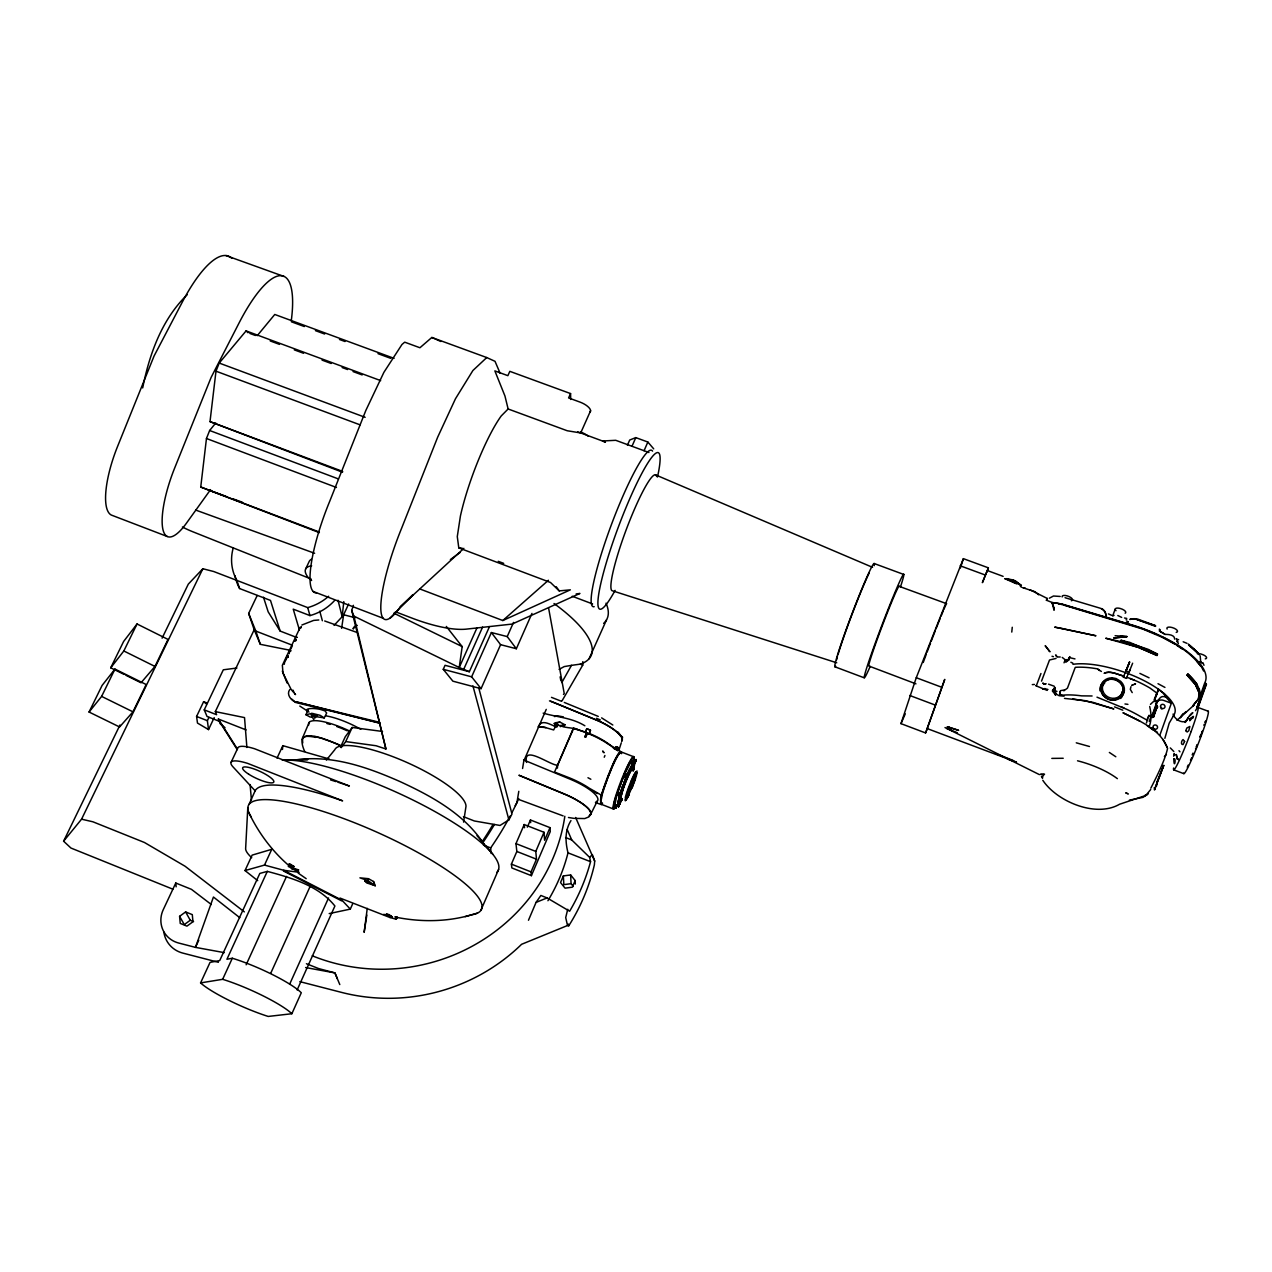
<?xml version="1.0" encoding="UTF-8"?>
<svg xmlns="http://www.w3.org/2000/svg" width="1272" height="1272" viewBox="0 0 1272 1272"><rect width="100%" height="100%" fill="white"/><g stroke="black" fill="none" stroke-linecap="round" stroke-linejoin="round"><path stroke-width="1.5" d="M615.998 807.815L616.872 805.351L615.775 804.938L614.917 807.37L615.998 807.815C619.114 799.102 613.581 813.985 616.872 805.351M618.287 747.872C617.413 750.655 619.194 746.441 616.411 747.157L616.332 748.62M622.199 798.927A20.829 2.194 -68.9 0 1 618.892 800.374A20.829 2.194 -68.9 0 1 626.015 779.02C625.522 775.523 638.115 751.037 633.599 769.306M561.938 701.031L582.751 665.097L582.815 661.599M626.015 779.02L625.665 778.146L620.195 793.156L617.54 805.335L619.543 803.793M627.08 775.888L628.13 773.503M636.016 760.37L634.935 759.559L634.076 761.594L635.141 762.421L634.044 761.992L635.571 761.61C637.828 754.503 632.693 768.272 636.08 760.402L634.935 759.559M342.089 746.06C331.658 742.117 291.526 722.21 304.692 751.434M1173.659 756.188L1174.151 753.485L1174.772 755.012M1203.98 665.304L1203.185 663.332L1200.736 662.171L1200.164 655.796M615.107 803.84L616.618 796.304M247.786 807.752L245.639 848.551A64.252 13.213 24.2 0 0 251.713 857.71M1011.781 632.073L1012.258 627.271M302.513 739.763L302.736 742.991M622.342 799.325L618.351 805.399L618.51 799.627M632.995 783.647L633.933 778.337L632.311 780.499L634.06 778.114L632.995 783.647L628.447 793.569L633.138 779.45M282.464 749.462L282.829 745.662L329.225 758.987M142.687 387.944C149.381 354.061 161.973 319.177 187.302 294.611M625.061 799.102L625.22 800.708L626.11 799.945M1149.713 706.485C1151.192 713.513 1151.669 718.712 1149.634 725.422M334.075 625.395L342.168 616.697L343.79 601.64M1054.202 690.823L1055.553 694.703L1054.027 692.127L1055.347 688.088M1150.842 788.147C1155.787 778.321 1164.755 761.149 1167.569 748.429C1160.78 729.508 1139.648 720.97 1122.969 712.749L1139.807 721.129M319.367 532.65L200.738 487.033L206.462 438.506L209.642 430.508L215.747 422.988M342.518 472.214L210.007 421.62L215.986 371.185L219.213 363.061L246.084 330.895L380.662 380.614M632.947 769.846L632.74 765.172M367.258 908.367L364.142 932.36L366.845 915.077M630.88 784.427L631.023 783.345L629.529 787.352M632.915 770.927C638.592 745.519 610.306 814.986 621.658 799.691C610.878 814.382 637.558 746.648 633.345 769.926M446.297 626.428L462.181 646.605L459.224 667.514L469.352 671.711L489.466 626.635M341.612 628.304L343.631 614.742L348.639 603.977M632.931 767.906L633.09 766.952L630.451 770.212L624.536 783.17L619.893 800.963L621.547 799.134M463.565 822.094L465.981 806.432A71.629 17.776 24.1 0 0 404.289 761.308A71.629 17.776 24.1 0 0 334.822 749.685L326.379 760.052M1197.652 708.011L1204.695 687.85L1203.503 688.883M616.379 795.716L625.411 771.309A26.903 2.846 -68.9 0 1 629.274 763.216L632.216 758.303A26.887 2.862 -68.9 0 1 633.885 757.174L633.981 758.462A28.032 2.989 -68.9 0 0 620.975 781.072A28.032 2.989 -68.9 0 0 614.519 808.308M518.801 791.311L516.909 802.727L515.224 805.605M522.569 768.511L523.826 760.91L546.245 709.379M1130.967 686.689L1130.315 689.376L1132.223 692.62M1177.172 758.875L1176.33 754.566L1177.172 758.875L1178.651 759.607L1177.268 758.351M633.297 761.753L632.311 760.64L631.357 763.136L632.454 763.566C635.825 755.186 630.053 768.701 633.297 761.753L632.184 761.34L631.357 763.136M618.812 799.182L619.607 795.684M629.37 792.218L629.608 790.93L627.971 793.14L629.513 788.052M570.969 820.599C564.704 830.505 565.277 841.953 568.012 852.844A182.786 174.375 -15.4 0 1 547.946 900.719M1154.626 789.149L1154.467 789.992L1163.801 765.299L1154.626 789.149L1154.197 787.75M633.377 769.433L633.297 765.315L625.331 780.674M618.224 804.063L617.604 805.971L618.701 806.416L619.687 803.92L618.574 803.507M1155.739 708.393L1155.994 707.153M618.701 806.416L619.687 803.92M1053.836 690.394L1054.854 687.278L1052.357 691.093L1054.281 688.247L1053.137 691.761L1055.235 694.035L1054.281 688.693L1054.568 693.161M306.695 710.778L307.109 709.347A45.808 10.589 24.1 0 1 319.781 709.283L324.964 710.873L326.65 713.036L324.233 717.901L316.235 716.677L311.56 713.481L305.964 714.737L308.015 709.856L306.647 710.412L307.601 711.525M619.989 803.188L618.351 807.163L619.671 803.379M632.454 763.566L633.424 761.053M1146.406 722.973L1149.029 715.421L1151.637 716.47M589.715 815.861L589.954 814.78M528.468 920.26L536.053 902.404L540.87 895.456L547.071 897.921L569.633 911.229A206.78 197.271 -15.4 0 0 590.558 861.685L589.652 857.392L592.323 854.577L594.692 861.08L594.374 864.865A206.668 197.399 -15.6 0 1 568.52 926.191L568.409 924.124L567.519 925.523L521.584 944.301A183.438 175.154 -15.5 0 1 341.437 992.367L299.826 981.634M1164.866 738.332L1169.191 723.18L1174.342 714.276L1173.341 716.184M625.283 797.798C625.586 794.618 636.875 763.582 636.827 773.853A16.186 1.67 -68.9 0 1 634.108 782.773L626.778 798.895M282.368 665.399L282.988 673.127L291.129 689.424M567.741 909.273L565.706 917.589L567.519 925.523M632.184 787.972L636.97 770.896M1157.441 707.645L1157.345 706.214L1153.593 717.106L1154.07 715.118M624.616 774.107L624.743 773.217L623.566 776.763M619.162 798.037L619.543 796.463M1200.084 736.981L1200.625 735.137M618.24 801.408L620.195 794.3M1195.521 748.826L1196.03 748.381M1197.334 744.692L1196.459 747.332M618.828 798.132L619.591 795.223M617.731 792.583L617.89 791.645L615.553 797.783A26.887 2.862 -68.9 0 0 613.74 804.89L613.724 808.785A26.887 2.862 -68.9 0 0 615.473 807.45M614.853 804.588C615.537 801.424 612.293 809.548 613.883 807.084M557.406 768.129L557.645 765.188L572.654 730.573L572.066 731.782M633.44 770.864L634.633 762.548L632.82 764.377A22.451 2.369 -68.9 0 0 628.145 773.44M1152.686 716.375L1152.432 717.583L1155.31 711.239M624.155 783.695L626.222 778.48M1154.245 700.475L1154.849 699.377C1158.522 705.737 1158.331 693.272 1166.17 697.342L1171.353 703.241L1159.826 735.232M626.444 775.904L625.586 774.537L626.444 775.904C626.651 778.607 623.01 775.936 625.935 777.097M625.681 777.351L626.714 774.95M631.31 781.247L635.921 772.009M986.993 571.621L987.295 570.524L1003.131 576.359M290.016 865.389L288.474 866.439L289.364 865.326L294.23 866.63L290.652 864.404L289.173 864.022L288.474 866.439L298.046 871.845M1055.935 693.876L1055.474 695.116L1055.935 693.876L1059.099 695.705L1064.076 696.182M633.122 782.105L630.896 788.099L631.628 787.257M1029.811 589.683L1047.206 598.428L1046.57 600.257L1052.039 602.467L1062.231 604.105L1131.396 624.775A79.166 29.431 19.1 0 1 1204.695 683L1199.655 697.438L1192.659 706.151L1193.804 705.324M284.467 663.078L284.26 664.302M927.574 728.109L925.571 732.942L900.989 723.641L916.269 677.722L963.381 558.662L988.376 567.837L987.12 571.462M620.211 793.553L622.374 787.034M617.874 795.27L618.335 794.221L619.448 794.65L618.955 795.716L617.731 795.191L619.687 793.442L618.574 793.028L619.687 793.442M960.408 567.964L963.381 558.662M289.078 653.601L289.46 652.425L289.126 653.442M620.259 792.981L621.054 790.516M618.844 750.337L621.277 742.864M616.284 805.605L616.586 804.683M623.312 785.953L622.087 789.403M555.689 725.167L554.29 723.275M1154.245 699.632L1155.278 696.674M1203.884 725.294L1204.202 724.356M1205.268 722.655L1205.665 721.033L1205.061 722.194M341.166 747.65L345.73 741.576L376.051 745.742L385.925 748.985L351.708 610.449L353.409 605.329M367.799 880.574L368.435 878.682L373.555 881.528L375.288 885.725L364.682 880.876L366.702 882.911L375.288 885.725L367.799 880.574L359.928 877.839L368.435 878.682M617.445 793.442L622.565 779.338A23.23 2.465 -68.9 0 1 623.932 776.015M632.74 761.435L633.981 758.462M925.571 732.942L944.746 679.391L927.224 728.586L1016.535 762.167L1007.424 759.082M618.955 795.716L619.21 794.507M1155.199 698.36L1154.849 699.377L1158.601 689.36L1164.786 694.353L1166.17 697.342L1163.785 693.335M307.904 710.301L306.854 710.046M288.871 653.538L289.46 651.836M1193.088 717.901L1193.279 716.375L1189.877 719.014L1189.781 720.747L1193.534 716.645L1189.877 719.014M622.93 787.034L618.685 803.173L621.579 800.04M629.099 786.875L625.776 800.517L629.115 795.048M635.157 762.023L636.016 759.956M1197.127 707.025L1205.792 683.287L1206.428 684.209L1198.144 707.391L1197.127 707.025L1204.759 685.672M614.917 807.37L615.775 805.319L616.872 805.733M1149.236 721.367L1150.858 716.867M1152.003 716.756L1157.822 700.713M1191.133 731.527L1193.502 724.865A33.501 2.417 -68.7 0 0 1195.505 710.714M1155.803 696.722L1157.17 693.32L1149.967 688.041A61.597 22.037 19.3 0 0 1136.453 681.061L1126.944 677.245L1126.467 678.342L1123.383 677.197L1125.195 672.459M1126.467 678.342L1128.948 671.775M353.234 628.607L356.494 625.601M1154.563 713.703L1157.091 705.674L1156.598 706.373M1075.206 667.45L1067.462 688.136L1063.805 690.839M1200.053 700.331L1197.302 706.739M1188.143 765.108L1187.301 767.255M1041.529 681.124L1049.511 660.009L1056.03 658.435M1114.081 615.33L1112.618 616.03L1115.21 609.113M1036.362 685.64L1040.957 673.508M1064.028 662.823L1065.189 659.77L1069.291 659.596L1064.966 661.313M585.422 732.402L586.774 728.792L588.92 729.54L590.478 730.287L589.159 733.833L585.422 732.402L586.774 728.792L590.478 730.287L589.159 733.833M1069.291 658.101L1069.911 656.606L1068.575 658.562M617.604 805.971L618.446 804.19L619.543 804.604M988.376 567.837L982.382 582.655L987.295 570.524M1129.552 662.06L1125.99 670.932L1129.552 662.06L1125.99 670.932L1129.075 672.077L1132.637 663.205M604.248 757.238L604.931 755.504M625.729 780.483L623.566 786.096L626.858 777.764M624.011 782.646L625.872 777.78M624.981 780.976L626.031 778.385M1155.946 694.925L1158.601 689.36M1146.724 720.35L1147.392 718.712M1126.944 668.738L1125.99 670.932M1130.077 669.788L1129.107 672.029M1155.787 710.523L1156.407 709.061M1196.237 746.775L1197.063 744.931M575.167 880.574L572.368 887.188L565.054 888.158L560.539 882.529L563.353 875.931L570.651 874.945L575.167 880.574L575.31 884.04M625.649 778.846L627.684 773.933M1192.198 754.884L1192.945 753.135M302.593 737.84L309.144 722.448M316.235 716.677L312.912 713.544L320.21 715.341L324.233 717.901M627.446 775.872L628.638 773.058M531.394 875.661L531.044 871.877L536.482 859.188L535.782 851.413L544.003 832.286L524.223 824.542L515.971 843.622L516.845 851.477L511.392 864.133L511.853 867.949L531.394 875.661L550.267 831.602L549.997 827.643L530.44 819.979L527.339 827.166M586.599 732.958L584.913 736.885L586.599 732.958L573.561 727.934L554.544 772.056L568.012 777.287A32.849 8.825 23.2 0 1 589.175 788.147L601.449 795.191L601.481 798.975M587.346 733.244L585.661 737.172L587.346 733.244A32.675 9.302 23.2 0 1 608.016 744.009L620.164 751.084A29.622 3.291 -68.9 0 0 601.449 795.191M549.997 827.643L544.607 840.236L544.003 832.286M616.03 748.397L616.395 747.507M1046.331 600.4L1047.206 598.428M1123.383 677.197L1123.86 676.1C1117.643 674.589 1110.377 670.296 1104.128 673.301C1110.377 670.312 1117.659 674.717 1123.86 676.1M480.911 910.227L498.608 869.492M945.001 727.552L1039.431 774.632M644.061 450.733L647.846 442.036L635.793 437.616L629.704 440.033L627.414 445.216M1152.162 715.421L1155.707 705.34M631.993 446.297L635.793 437.616M900.989 723.641L905.282 713.831M500.596 644.681L481.07 688.677L471.626 676.831L491.374 632.534L500.596 644.681L516.353 648.736L531.966 613.406M516.353 648.736L507.226 636.588L513.522 622.405M590.59 410.745L580.7 432.941L567.217 430.747L508.132 408.98L504.952 396.005L494.872 370.899L507.862 375.669L509.834 371.345L570.556 393.573L570.731 399.472M329.194 913.598L350.309 909.114L352.646 903.883M476.968 627.875L459.224 667.514L353.886 616.125L351.708 610.449M463.962 668.754L482.581 627.112M249.201 804.015L255.131 790.802L233.062 766.937A29.924 6.853 24.7 0 1 247.754 763.423L342.613 800.851A127.375 28.572 24 0 0 255.131 790.802M297.139 989.966L334.902 906.014C318.795 885.789 291.479 877.839 267.311 871.384L259.822 873.435L219.706 960.583L210.055 962.363L200.579 982.906A50.355 7.982 24.1 0 0 268.217 1016.439L291.86 1013.736L301.289 992.764A50.498 8.443 24.1 0 0 232.315 958.245L226.941 959.247L267.311 871.384M481.07 688.677L452.88 681.172L443.26 669.326L445.057 665.304L469.352 671.711M350.309 909.114L341.945 900.194L283.736 870.287L264.497 865.087L245.019 870.557L257.707 880.653M570.556 393.573L568.6 397.929L580.032 402.111A11.289 4.388 24.3 0 1 589.826 412.271M589.063 658.785L606.505 619.893M289.603 984.321L328.542 897.968M270.713 973.303L310.034 886.616M340.483 747.221L345.253 736.774L352.185 727.457L382.522 731.464M345.73 741.576L352.185 727.457M246.148 964.78L286.534 876.408M264.497 865.087L271.747 849.314L252.142 855.118L245.019 870.557M200.579 982.906L222.648 979.313L232.315 958.245M198.766 940.231L195.459 947.37L178.7 943.045A25.742 24.391 -30.3 0 1 163.245 909.703L175.775 883.022L191.436 889.335L211.343 904.535M305.964 714.737L310.225 717.09L316.553 715.993M294.627 640.929L295.629 639.291L294.802 640.993M277.026 758.144L282.829 745.662M1174.692 639.18C1174.883 634.776 1168.268 634.251 1164.898 634.426M1205.284 686.483L1206.428 684.209M231.122 762.262L237.959 747.729A29.876 7.012 24.7 0 1 254.623 748.763L349.355 786.032A127.168 29.192 24.1 0 0 337.923 782.216M282.495 665.018L300.224 627.239M305.678 568.934L309.271 561.302A43.757 13.197 25 0 1 311.401 559.283M285.675 659.802L284.849 662.14M339.99 898.048L390.011 917.541L390.711 916.094M236.91 668.023L223.315 669.803L204.251 709.856L216.59 714.705L215.334 711.62L254.193 629.735L248.66 613.438L257.183 595.519M207.209 703.098L203.615 701.683L196.588 716.454L197.478 723.068L208.529 729.587L214.205 717.615M291.034 648.529L292.178 646.081M1201.658 732.561L1202.39 731.162L1200.132 737.124M208.529 729.587L207.384 720.699L208.958 717.408M287.567 655.811C283.481 666.464 288.267 651.677 287.87 657.052M555.101 726.328L556.405 725.279M132.972 711.827L146.185 684.527L114.973 669.088L102.094 685.433L89.072 712.034L119.568 726.98L132.972 711.827L101.617 696.404L89.072 712.034M125.896 675.289L141.017 682.778L154.961 666.433L168.031 639.418L137.042 623.98L123.607 641.486L110.728 667.8L124.211 674.462M172.849 889.176L70.946 848.042L63.6 841.205L81.567 819.184L202.852 568.743L213.728 571.525L307.713 607.619A49.592 45.776 -14.1 0 0 328.637 596.25M63.6 841.205L119.981 725.008M162.101 638.162L188.304 584.134L202.852 568.743M101.617 696.404L114.973 669.088M110.728 667.8L123.829 650.978L137.042 623.98M289.809 689.567C286.343 693.765 290.366 699.505 294.341 701.524L379.628 722.321M1147.98 717.376L1149.029 715.421M590.478 814.732L597.411 800.899M1156.932 707.868L1157.6 706.962M1162.56 767.429L1163.18 766.205M1192.818 705.88L1193.645 705.467L1176.966 720.365M635.141 762.421L635.571 761.61M629.306 770.593L630.753 768.002M561.795 682.587L571.494 665.351L580.27 664.143L582.751 665.097M620.227 802.68L620.959 801.408M630.34 762.898L631.532 759.543M1190.608 715.118C1196.729 709.124 1188.35 715.754 1189.733 715.898M1150.683 789.515L1145.897 795.429L1119.583 804.238C1095.955 818.023 1056.984 801.583 1042.786 780.277M620.148 800.724L620.927 799.452M1180.48 717.774L1182.61 714.594M1189.241 716.057L1185.154 722.48L1188.287 717.631C1186.553 725.294 1175.392 721.288 1173.054 714.069M1150.46 704.354L1153.179 701.778L1157.456 700.427M630.514 762.787L625.299 772.867A23.23 2.465 -68.9 0 0 624.632 774.41M1191.101 758.812L1191.864 757.667M620.116 800.342L620.768 799.325M1147.742 794.253L1148.409 793.267M396.212 919.227L397.468 917.43L395.322 916.81L396.212 919.227L390.011 917.541M1193.39 704.942L1197.095 700.554M210.564 489.625L186.491 523.11A61.549 17.649 -69.5 0 1 162.848 529.136A61.549 17.649 -69.5 0 1 174.646 468.08L211.168 377.323L238.929 323.231A102.173 28.541 -70.2 0 1 291.288 320.671M631.389 766.603L632.407 765.378M1049.336 598.206L1053.486 596.012L1060.196 596.457M538.485 726.312C542.206 718.314 551.332 725.565 556.866 726.932M463.421 816.672L474.329 820.965L500.023 825.448L508.895 819.868L511.98 814.064L478.876 688.343M257.23 335.681L274.768 314.47L394.066 358.354M1183.167 713.878L1180.957 716.39M1164.389 756.617L1166.424 754.328M625.586 774.537L626.46 775.205M500.135 373.3L495.015 361.312L486.747 357.559L472.898 370.518L455.471 398.756L437.679 437.171L401.698 528.039A80.088 16.441 -69.4 0 0 380.805 606.474A80.088 16.441 -69.4 0 0 400.298 606.887L463.883 548.343M620.259 800.788L621.197 799.802M563.464 694.433L564.243 693.622L548.598 608.032M619.496 801.599L618.367 801.837M390.075 618.081L413.002 594.66L400.298 606.887M508.132 408.98L501.216 415.96A76.113 14.374 -69.7 0 0 460.416 516.035L457.284 536.593L458.795 547.882L550.522 582.497L559.219 590.892L570.349 589.842L502.806 620.529L419.983 589.015M560.316 726.662L565.038 724.817L559.934 722.13L555.832 722.671M601.958 803.093C596.981 801.519 606.919 782.169 607.825 777.065C611.784 769.496 614.281 756.554 621.086 752.515M502.806 620.529L548.439 580.255M1065.793 662.299L1068.512 660.184M486.747 357.559L431.828 337.462L419.935 347.749L404.703 342.168L401.968 344.489L383.89 372.346L365.827 410.474L329.861 500.93A79.77 18.46 -69.4 0 0 316.521 592.943M1163.578 765.569L1156.773 782.455L1156.582 786.001M554.894 723.545L558.949 725.31L557.804 725.374M1183.04 714.149L1185.997 711.748M1044.073 689.265L1045.012 688.55L1042.595 689.074M450.383 559.553L460.098 552.461M179.591 916.333L185.617 911.929L192.295 914.632L192.962 921.739L186.936 926.143L180.242 923.424L179.591 916.333L184.297 924.601L190.259 920.26L193.567 921.596M290.652 864.404L289.364 865.326L289.173 864.022M559.934 722.13L554.195 723.577M588.968 816.847L584.738 818.564L574.531 818.373M301.846 625.029L313.691 620.402L318.811 619.973M1132.891 684.686L1131.762 685.417L1135.562 683.827L1134.401 684.177M632.438 767.175L633.265 766.682M614.344 749.001L617.651 749.717L617.731 750.846M559.076 669.374L564.212 666.592L571.494 665.351M1043.851 774.537L1040.401 774.346L1044.535 774.171A40.291 13.102 19.8 0 0 1042.531 778.273L1041.45 776.317M563.941 725.883L562.526 726.36M536.053 902.404L547.071 897.921M1044.948 684.288L1042.722 683.08L1043.978 684.161L1046.188 683.78M1066.922 660.025L1068.082 659.627M1190.815 759.877L1190.465 760.147M559.314 725.66L565.038 724.817M1053.47 692.445L1056.937 691.348L1054.536 691.666M543.16 713.131C557.152 717.265 571.557 717.583 584.866 725.771M1144.911 795.334L1147.439 794.396L1142.924 797.369L1129.377 800.136M357.225 625.379L356.128 625.729A36.681 10.589 22.8 0 0 353.203 628.925M554.465 716.565L557.867 715.866L563.385 716.883M395.401 917.128C420.539 922.184 446.965 922.073 471.658 914.775A127.598 27.936 24 0 0 375.272 831.443A127.598 27.936 24 0 0 251.252 816.974M465.155 916.683L477.445 913.089M1092.091 695.975L1081.613 695.864A61.803 21.513 19.5 0 0 1062.041 695.259L1059.703 694.035L1060.005 691.3L1060.021 694.687L1062.041 695.259M1034.438 684.447L1032.292 684.622M1060.562 690.664L1064.187 689.996M293.896 868.824L292.051 869.142L290.7 866.645M573.29 886.457L571.064 883.674L563.846 884.644L563.353 875.931M576.137 593.929L579.937 593.452L512.091 624.075L466.601 629.099A79.786 24.518 24.7 0 1 411.794 618.033L395.401 611.753M1006.343 578.633L1013.466 580.032L1021.4 585.518L1015.326 580.795L1004.959 578.744L1016.948 583.975M615.394 749.272L617.556 750.305M1057.668 656.972L1060.212 656.988M1064.489 698.392L1085.127 700.649L1113.859 708.933L1093.014 702.367L1072.646 698.9M1069.514 657.64L1074.983 658.912M285.866 760.004L307.776 759.559L296.885 759.75C332.787 754.948 367.719 767.334 400.06 781.596C431.765 796.256 463.978 813.746 483.726 843.734M1051.817 758.398L1063.217 758.271M1176.823 641.629L1177.713 641.629M1025.248 588.141L1022.799 587.696L1034.963 591.703L1038.683 594.819M311.56 713.481L312.912 713.544M1115.099 635.714L1127.024 636.604L1113.89 637.988L1127.024 636.604L1120.378 636.064M573.736 818.341L568.457 817.499M458.795 547.882L462.181 548.2M562.908 726.757L568.234 727.679A31.784 9.063 23.2 0 1 573.195 728.443L585.422 731.988M1048.557 684.177L1054.218 686.212M1124.973 703.973L1127.93 704.354M283.736 870.287L299.19 872.322M1153.163 729.365L1157.488 732.354M296.424 637.145L297.25 637.272M254.193 629.735L260.315 644.316L290.096 650.278M224.254 952.633L195.459 947.37L213.442 897.03L239.788 917.7M305.614 967.547L334.918 972.905L337.366 978.772M1124.496 618.001L1126.769 618.415M617.333 748.047L618.272 748.238M215.334 711.62L244.526 717.599L246.895 747.475M314.693 736.552L323.263 738.762M1004.975 578.712L1006.486 579.03M1152.845 729.269L1154.579 729.397L1153.418 728.936M81.567 819.184L92.904 821.792L144.452 842.493L185.06 866.232L244.351 911.881M595.439 802.568L601.529 804.635A29.622 3.291 -68.9 0 0 602.562 803.252M573.195 728.443L577.409 729.444M1045.791 688.947L1047.953 689.472M378.213 722.607L295.454 702.414L291.972 699.218M383.747 914.345L388.962 915.649M491.374 632.534L507.226 636.588M295.82 701.667L380.01 723.307M343.631 614.742L355.095 617.715M218.387 962.284L182.802 953.094A27.65 26.219 -30.6 0 1 163.865 932.074M443.26 669.326L471.626 676.831M295.772 638.973L295.772 639.8M545.958 727.6L538.088 726.869L543.176 726.916L553.654 729.937L556.723 724.229M290.652 649.801L290.747 651.041M324.694 620.99L356.907 632.407M1076.271 742.816L1089.468 746.505M395.322 916.81L397.468 917.43M1052.039 656.273L1053.391 656.67M1065.062 597.697L1100.264 608.223M1064.108 605.218L1142.081 628.861M836.738 662.792L612.611 590.844A61.867 8.284 -69.5 0 1 627.732 525.702A61.867 8.284 -69.5 0 1 656.638 476.491M1155.548 626.396L1137.311 619.655M1117.802 615.505L1121.681 617.413M1013.037 760.37L995.133 753.453M1149.061 677.801L1139.903 673.397M1176.918 639.164L1178.651 639.768M225.971 255.561L283.942 276.437M209.562 490.388L225.971 496.318M233.269 498.958L242.395 502.249M195.872 510.136L314.629 553.288M946.686 603.707L899.352 586.408A42.866 1.749 -69.2 0 0 883.992 621.277A42.866 1.749 -69.2 0 0 868.681 665.956L915.951 683.859M960.201 565.786L985.339 575.039M648.943 452.514L615.728 440.303L602.578 440.987L605.456 442.084M291.368 321.784L304.31 326.538M315.408 330.625L324.662 334.027M339.465 339.481L345.014 341.516M378.007 353.664L390.79 358.37M577.679 431.828L605.043 441.956M1197.89 707.439L1208.177 711.207M1126.07 619.766L1126.944 620.084M874.357 563.591L903.836 574.483M249.853 333.439L255.418 335.49M270.221 340.96L279.49 344.378M294.293 349.864L303.547 353.282M322.07 360.119L331.181 363.49M342.12 367.529L347.574 369.548M353.044 371.567L362.154 374.938M1171.353 703.241L1163.769 700.427A6.551 5.978 22.9 0 0 1157.107 701.556M219.213 363.061L365.144 417.327M215.986 371.185L360.024 424.832M1173.754 769.878L1183.819 773.662M916.269 677.722L941.693 687.246M210.007 421.62L342.693 471.435M209.642 430.508L338.209 478.86M834.829 666.767L864.229 677.817M909.703 695.466L935.031 704.99M206.462 438.506L336.46 487.462M615.33 805.764L616.443 806.178M1134.544 680.282L1130.013 678.485M498.258 561.318L503.696 563.369M572.241 596.25L592.593 603.946M200.738 487.033L319.272 532.014M519.421 799.738L563.162 815.909M634.49 760.37L635.603 760.783M631.977 761.181L633.09 761.61M1186.999 643.346L1183.183 641.788M1143.608 629.402L1162.29 637.336L1174.962 644.204M313.214 591.48L383.19 618.287M167.284 536.498L111.427 515.096A61.358 18.873 -69.5 0 1 117.565 446.456L154.071 356.017L182.198 302.291A101.84 30.544 -70.3 0 1 231.727 258.28M235.066 575.818A49.195 45.395 -14.6 0 0 239.613 588.554L270.491 600.416L280.158 631.071L296.742 637.479M334.568 600.511A49.226 45.474 -14.1 0 1 309.971 615.6L293.244 609.161L299.445 630.101M557.645 765.188C550.712 765.776 522.426 743.977 526.576 762.437M551.492 697.358L561.286 701.206M621.07 751.879L633.679 756.745M248.66 613.438L255.831 631.087L292.417 645.238M1147.376 720.318L1139.76 716.088A61.803 21.513 19.5 0 0 1126.197 709.092L1096.989 697.167M631.691 762.58L632.804 763.025M617.969 805.415L619.051 805.844M600.941 804.158L613.343 808.976M565.563 837.533L571.732 839.949L589.652 857.392M550.712 701.206L595.853 719.729A31.069 9.015 23.2 0 1 621.658 741.512M617.763 805.303L618.844 805.733M568.012 852.844L590.542 861.685M225.017 727.679L220.406 724.007L218.371 719.03L246.084 729.921M196.588 716.454L207.384 720.699M515.971 843.622L535.782 851.413M516.845 851.477L536.482 859.188M483.455 845.101L490.658 847.931L491.119 853.433M631.5 762.437L632.597 762.866M511.392 864.133L531.044 871.877M306.425 963.731L318.668 968.58L334.918 972.889L339.799 984.576M624.838 775.968L625.951 776.413M615.33 806.528L616.427 806.973M1114.511 706.882L1122.794 710.189M311.099 578.999L192.422 531.601A34.296 10.112 26.1 0 1 182.405 527.021M1101.393 671.473L1097.1 668.786L1091.964 668.007A61.597 22.037 19.3 0 0 1075.794 667.291M617.731 795.191L618.812 795.636M957.291 732.767L946.781 728.379L952.251 730.732M1111.728 615.362L1108.437 613.915M564.291 702.43L598.253 716.406M614.901 806.989L615.998 807.434M1035.662 685.656L1047.174 690.41M655.525 474.853L872.544 567.328M1200.498 662.06L1203.185 663.332M1008.537 579.714L1015.931 583.355M596.504 718.283L600.32 719.952M1070.865 662.267L1072.805 663.125M523.571 759.941L570.301 779.259A32.118 8.618 23.2 0 1 595.916 801.98M1199.544 661.631L1200.736 662.171M431.828 337.462L434.881 338.813M436.391 339.497L440.907 341.5M1121.188 706.707L1124.003 707.995M617.572 748.604C622.723 749.653 613.835 744.597 615.855 747.713M1162.067 636.922C1176.6 644.188 1191.228 652.918 1200.8 666.353M1170.304 747.92L1173.802 751.482M1127.469 793.553L1125.72 792.822L1128.375 794.03M393.811 613.168L462.181 646.605M123.829 650.978L154.961 666.433M601.624 717.869L612.834 725.024M556.643 726.058L554.115 725.517L555.26 726.725M597.268 793.537L593.229 791.136M616.03 749.462L613.565 748.095M283.418 870.986L341.643 900.878M557.549 724.325L556.182 724.372M587.966 777.733L590.86 779.259M1157.997 683.684L1164.945 687.421M1164.882 634.219L1159.253 630.864M1164.119 633.79L1159.619 631.119M1062.231 657.417L1065.189 659.77M555.991 726.137L556.945 726.678M1147.137 725.644L1153.513 730.255M1176.552 645.206L1182.515 649.165M1151.414 727.775L1152.464 728.458M309.001 712.05L299.795 706.055M1109.359 752.452L1115.814 756.76M311.258 714.196L314.884 716.613M298.061 872.99L306.186 878.682M1160.239 630.737L1159.38 629.099L1160.446 631.373M203.615 701.683L206.541 704.052M1199.353 654.826L1188.62 645.031M311.608 580.509L307.951 577.218A43.789 13.086 25 0 1 311.656 565.802M1197.143 684.288L1187.651 673.794C1194.201 679.407 1201.563 688.216 1199.655 697.438L1199.385 689.042M288.839 865.548C271.795 850.777 258.137 832.397 248.549 811.997M246.084 330.895L248.008 332.755M1098.197 669.231L1099.374 670.503M1178.985 750.718L1179.955 751.8M1196.809 661.329L1200.879 665.972M647.846 442.036L653.713 448.857M477.016 835.656L492.709 854.084M291.733 690.187L295.549 694.607L294.738 693.59M618.001 732.036L621.785 736.806M556.23 586.742L559.219 590.892M1162.926 739.35L1167.314 747.65M218.371 719.03L237.419 749.097M237.244 749.637L219.309 721.303L207.05 716.486L204.251 709.856M280.158 631.071L268.169 611.832L263.463 597.172M1176.282 638.639L1178.381 643.727M312.356 716.883L311.354 715.103L314.009 720.206M185.617 911.929L190.259 920.26M1201.261 666.464L1203.63 671.028M292.942 690.076L293.848 692.016M575.628 817.483L594.692 861.08M567.169 829.455L571.732 839.949M287.09 683L282.32 671.075M255.831 631.087L260.315 644.316M239.613 588.554L236.846 580.382A49.576 45.681 -14.5 0 1 233.189 548.153M307.713 607.619L309.971 615.6M319.749 611.164L322.357 620.72M472.945 685.91L508.895 819.868M338.018 600.257L342.168 616.697M295.804 640.818L295.422 639.228L295.692 640.452M353.886 616.125L385.925 748.985M290.302 650.056L290.509 650.994M373.555 881.528L374.095 884.199M560.141 676.847L560.857 680.743M622.326 736.583L622.565 737.967M524.223 824.542L524.541 827.738M175.775 883.022L176.14 886.838M530.44 819.979L530.678 822.65M250.091 784.57L251.443 800.199M570.651 874.945L571.064 883.674M1077.527 760.799A44.472 14.644 19.7 0 1 1117.372 778.655M836.658 659.723A51.15 2.639 -69.2 0 1 837.437 656.622M837.978 654.714A51.15 2.639 -69.2 0 1 869.158 573.052M615.107 590.383A83.523 11.337 -69.5 0 1 600.941 582.894A83.523 11.337 -69.5 0 1 641.947 473.184A83.523 11.337 -69.5 0 1 657.497 477.016M594.183 606.68A83.491 11.543 -69.5 0 1 611.8 523.571A83.491 11.543 -69.5 0 1 652.552 451.147M835.672 666.21A55.332 2.862 -69.2 0 1 852.94 611.355A55.332 2.862 -69.2 0 1 874.182 565.69M870.191 666.401A55.427 2.258 -69.2 0 1 868.967 660.963A55.427 2.258 -69.2 0 1 896.013 589.922A55.427 2.258 -69.2 0 1 900.481 586.885M923.234 662.473A42.994 0.986 -69.1 0 1 926.398 653.967M927.065 652.202A42.994 0.986 -69.1 0 1 930.516 643.076M931.215 641.263A42.994 0.986 -69.1 0 1 935.365 630.53M936.033 628.829A42.994 0.986 -69.1 0 1 940.374 617.906M941.137 616.014A42.994 0.986 -69.1 0 1 943.204 611.005M943.792 609.606A42.994 0.986 -69.1 0 1 945.971 604.725M1155.58 633.933A78.037 29.018 19.1 0 0 1131.444 625.061L1062.311 604.407A17.156 6.519 19.7 0 0 1051.737 602.896M1008.092 579.905A11.718 3.752 20.2 0 1 1012.973 581.304M1015.962 582.56A11.718 3.752 20.2 0 1 1020.669 585.438M1072.932 664.302A61.581 22.101 19.3 0 1 1142.765 679.995A61.581 22.101 19.3 0 1 1174.056 714.753M1205.268 658.896A5.549 2.099 18.5 0 0 1203.455 654.905L1201.277 654.11A5.549 2.099 18.5 0 0 1197.35 653.728M1176.218 632.407A5.597 2.147 18.7 0 0 1174.31 628.32L1172.116 627.525A5.597 2.147 18.7 0 0 1167.139 629.083M1125.164 613.231A5.565 2.147 19.2 0 0 1122.508 609.304L1120.33 608.509A5.565 2.147 19.2 0 0 1115.83 608.398A5.565 2.147 19.2 0 0 1116.005 610.687M1071.374 600.766A5.501 2.115 19.7 0 0 1069.227 596.648L1067.081 595.853A5.501 2.115 19.7 0 0 1062.168 596.95M1051.801 603.167A16.949 6.439 19.7 0 1 1054.933 603.214M1058.479 603.723A16.949 6.439 19.7 0 1 1062.231 604.661M1020.383 586.408A15.948 5.311 20.2 0 1 1021.67 587.282M1120.553 698.471A12.036 11.035 21.3 0 0 1122.031 696.674L1123.621 692.365A12.036 11.035 21.3 0 0 1111.935 679.28A12.036 11.035 21.3 0 0 1099.93 690.791M1122.031 691.793A10.399 9.524 21.3 0 1 1107.34 698.869A10.399 9.524 21.3 0 1 1104.7 683.064M1161.113 708.599A2.274 2.083 23 0 1 1161.861 709.045M1152.782 729.031A2.29 2.099 23.5 0 1 1154.419 729.651M1155.596 703.829A6.551 5.978 22.9 0 1 1156.216 702.589M564.832 816.274A181.037 172.292 -15.1 0 1 312.276 955.797M282.209 760.068A127.009 29.638 24.1 0 1 424.18 805.748A127.009 29.638 24.1 0 1 496.732 872.465M330.545 779.927A127.168 29.192 24.1 0 1 336.062 781.628M606.013 603.167A123.257 40.227 24.2 0 1 603.628 623.391M492.995 824.463A326.204 303.308 -19.9 0 1 482.756 840.76M494.458 824.447A326.872 303.913 -19.8 0 1 482.772 842.764M554.02 603.516A123.813 38.717 24.2 0 1 580.27 664.143M518.801 798.53A326.968 304.294 -19.6 0 1 511.98 812.554M510.167 816.004A326.968 304.294 -19.6 0 1 490.658 847.931M222.648 979.313A50.61 8.077 24.1 0 1 291.86 1013.736M580.7 432.019A11.019 4.182 24.1 0 1 587.966 436.026M1207.669 711.446A33.517 2.544 -68.7 0 1 1198.319 743.532A33.517 2.544 -68.7 0 1 1183.644 773.09M1191.164 731.448A33.501 2.417 -68.7 0 1 1178.556 761.96A33.501 2.417 -68.7 0 1 1173.611 768.018M302.211 739.636A37.19 8.777 24.8 0 1 315.726 737.394M308.746 724.961A37.747 9.54 24.5 0 1 348.782 730.637M323.549 739.064A37.238 8.236 24.1 0 1 339.481 745.122M314.788 718.298A34.423 8.777 24.5 0 1 317.396 715.786M325.759 715.834A34.423 8.777 24.5 0 1 360.755 729.269M326.936 723.545A34.662 8.761 24.5 0 1 330.068 724.372M336.762 726.519A34.662 8.761 24.5 0 1 347.304 730.828M589.031 815.75A31.18 8.204 23.2 0 0 564.084 793.871L518.928 775.236L564.068 793.951A30.894 8.125 23.2 0 1 589.683 815.129M620.927 736.615A30.623 8.888 23.2 0 0 595.821 719.857L562.24 705.96A152.163 42.373 23.4 0 0 549.472 700.872M621.69 738.173A30.623 8.888 23.2 0 1 621.642 740.749M589.143 733.403A31.784 9.063 23.2 0 1 613.358 747.872M621.897 787.988A19.478 2.067 -68.9 0 1 622.883 785.253M627.986 773.074A19.478 2.019 -68.8 0 1 629.72 769.56M621.769 798.53A16.027 1.685 -68.9 0 1 625.14 783.679A16.027 1.685 -68.9 0 1 632.756 769.958M621.658 799.436A17.633 1.86 -68.9 0 1 625.252 782.932A17.633 1.86 -68.9 0 1 633.218 769.814M602.149 803.507A28.016 3.116 -68.9 0 1 608.461 776.222A28.016 3.116 -68.9 0 1 621.579 753.676M615.41 807.163A28.032 2.989 -68.9 0 1 614.933 807.8M627.08 776.508A20.829 2.194 -68.9 0 1 633.313 770.164M620.227 794.237A22.451 2.337 -68.9 0 1 624.981 780.992M1199.083 692.731L1198.478 699.218L1199.083 692.731L1195.426 684.511L1186.967 674.987L1195.426 684.511L1199.083 692.731M1173.818 759.034C1174.072 770.641 1176.6 756.76 1173.818 759.034M1185.806 730.685L1187.126 732.004L1188.795 730.716L1189.829 726.471L1186.871 727.982L1185.806 730.685M1054.202 608.286L1054.059 610.258L1052.039 602.467L1054.202 608.286M635.269 776.095L636.588 772.867L635.269 776.095M618.558 795.843L620.052 792.504L618.558 795.843M625.411 777.653L626.937 774.092L625.411 777.653M298.57 869.937L296.09 870.016L292.687 867.87L298.57 869.937M1184.598 741.465L1183.024 744.581C1180.4 744.883 1181.529 740.415 1183.071 739.557L1184.598 741.465M628.622 789.594L627.335 792.647L628.622 789.594M627.382 797.226L628.495 794.857L627.382 797.226M635.3 773.758L634.013 776.795L635.3 773.758M634.013 781.453L635.125 779.1L634.013 781.453M301.369 627.048L300.256 628.273L301.385 627.048M1130.665 619.019L1129.854 619.543L1131.683 618.669L1130.665 619.019M1128.343 621.754L1126.261 622.485L1128.343 621.754M1134.036 618.653L1132.398 619.003L1137.645 619.051L1155.628 625.729L1134.036 618.653M1112.316 677.817L1109.629 678.024A12.068 11.066 21.2 0 0 1103.19 695.466L1108.421 699.25L1113.747 700.188A12.052 11.051 21.2 0 0 1123.812 693.208A12.052 11.051 21.2 0 0 1120.696 681.331L1116.069 678.517L1112.316 677.817M1120.394 641.533L1105.75 638.242L1138.599 647.48L1157.059 655.478L1138.599 647.48L1120.394 641.533M1061.961 628.495L1054.711 627.128L1095.955 635.777L1061.961 628.495M389.121 914.632L386.322 913.98L392.38 917.001L389.121 914.632M1129.902 642.487L1120.823 640.213L1148.044 649.292L1157.631 654.174L1129.902 642.487M949.182 727.298L947.195 726.757L958.627 730.367L949.182 727.298M1102.681 609.272L1100.964 608.461L1103.778 610.21A7.855 7.028 -12.5 0 1 1105.4 612.786L1106.433 616.348L1105.098 612.055L1102.681 609.272M1193.788 648.768L1188.334 644.157L1198.971 653.84L1193.788 648.768M1056.348 655.621L1055.601 654.937L1056.889 656.845L1056.348 655.621M603.389 751.927L602.642 751.021L604.025 752.77L603.389 751.927M1049.305 650.946L1045.187 645.667L1049.972 651.789L1049.305 650.946M288.06 657.067L287.774 655.859L288.044 657.036M1153.1 727.568A2.29 2.099 23.4 0 0 1156.916 728.697A2.29 2.099 23.4 0 0 1155.835 725.072A2.29 2.099 23.4 0 0 1153.1 727.568M1160.589 706.882A2.29 2.099 22.9 0 0 1164.389 708.011A2.29 2.099 22.9 0 0 1163.308 704.418A2.29 2.099 22.9 0 0 1160.589 706.882M1103.094 691.65A10.415 9.54 21.2 0 0 1120.743 695.132A10.415 9.54 21.2 0 0 1114.24 679.2A10.415 9.54 21.2 0 0 1103.094 691.65M248.644 774.155A17.093 3.911 24.7 0 0 273.734 782.169A17.093 3.911 24.7 0 0 252.397 768.415A17.093 3.911 24.7 0 0 248.644 774.155"/></g></svg>
